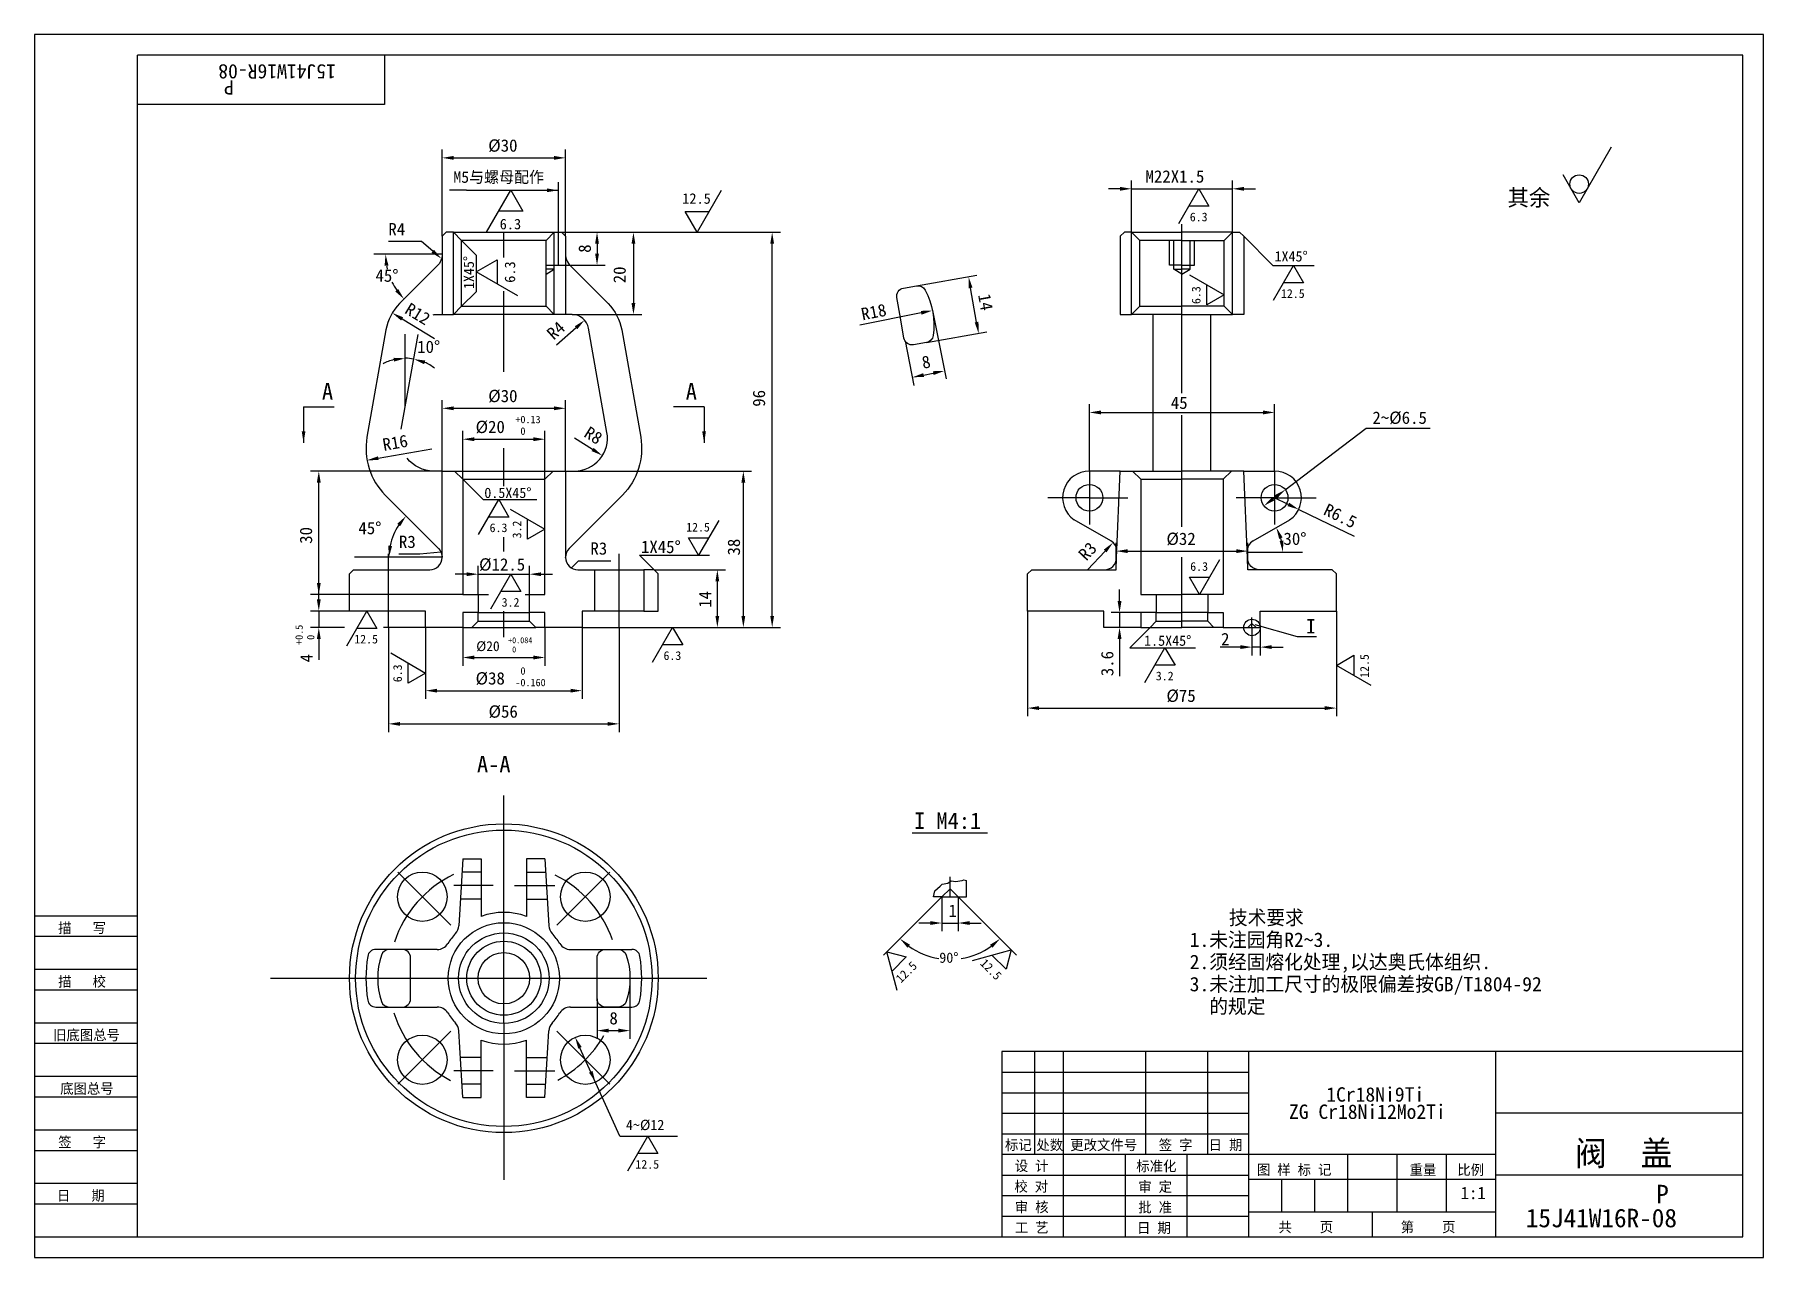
# Model space of a CAD drawing. Header units: metres. Extents: x 0 to 420, y 0 to 297.
import ezdxf

# ---------------------------------------------------------------- set-up
doc = ezdxf.new("R2010")
doc.units = ezdxf.units.M
for name, color, linetype in [('B', 3, 'Continuous'), ('C', 6, 'Continuous'), ('D', 1, 'Continuous'), ('FL', 5, 'Continuous'), ('T', 7, 'Continuous'), ('TL', 4, 'Continuous')]:
    doc.layers.add(name, color=color, linetype=linetype)

# ---------------------------------------------------------------- blocks, each defined once
blk = doc.blocks.new('TUKUN3')
at = {"layer": 'FL'}
for p, q in [((0, 297), (0, 0)), ((420, 297), (0, 297)), ((420, 0), (420, 297)), ((0, 78), (25, 78)), ((0, 70), (25, 70)), ((0, 65), (25, 65)), ((0, 57), (25, 57)), ((0, 52), (25, 52)), ((243, 25), (243, 50)), ((250, 5), (250, 50)), ((270, 25), (270, 50)), ((285, 25), (285, 50)), ((0, 44), (25, 44)), ((235, 45), (295, 45)), ((0, 39), (25, 39)), ((235, 40), (295, 40)), ((235, 35), (295, 35)), ((0, 31), (25, 31)), ((235, 30), (295, 30)), ((0, 26), (25, 26)), ((280, 5), (280, 25)), ((0, 18), (25, 18)), ((235, 20), (295, 20)), ((0, 13), (25, 13)), ((235, 15), (295, 15)), ((235, 10), (295, 10)), ((0, 0), (420, 0))]:
    blk.add_line(p, q, dxfattribs=at)
at = {"layer": 'TL'}
for p, q in [((25, 5), (25, 292)), ((415, 292), (25, 292)), ((85, 292), (85, 280)), ((415, 5), (415, 292)), ((85, 280), (25, 280)), ((0, 83), (25, 83)), ((235, 50), (235, 5)), ((415, 50), (235, 50)), ((295, 5), (295, 50)), ((355, 5), (355, 50)), ((415, 35), (355, 35)), ((355, 25), (235, 25)), ((265, 5), (265, 25)), ((319, 11), (319, 25)), ((331, 11), (331, 25)), ((343, 11), (343, 25)), ((295, 19), (355, 19)), ((303, 11), (303, 19)), ((311, 11), (311, 19)), ((415, 20), (355, 20)), ((355, 11), (295, 11)), ((325, 5), (325, 11)), ((0, 5), (415, 5))]:
    blk.add_line(p, q, dxfattribs=at)
at = {"layer": 'T'}
for s, p in [('描   写', (5.74, 78.76)), ('描   校', (5.74, 65.76)), ('旧底图总号', (4.49, 52.76)), ('底图总号', (6.22, 39.76)), ('签   字', (5.74, 26.76)), ('标记', (235.75, 26.07)), ('处数', (243.38, 26.07)), ('更改文件号', (251.61, 26.07)), ('签 字', (273.1, 26.07)), ('日 期', (285.23, 26.07)), ('设 计', (238.14, 20.99)), ('标准化', (267.65, 20.93)), ('图 样 标 记', (296.95, 20.04)), ('重量', (334.03, 20.04)), ('比例', (345.64, 20.04)), ('校 对', (238.05, 15.99)), ('审 定', (268.13, 15.93)), ('日   期', (5.45, 13.76)), ('审 核', (238.14, 10.99)), ('批 准', (268.13, 10.93)), ('工 艺', (238.14, 5.99)), ('日 期', (267.84, 5.93)), ('共    页', (302.18, 6.13)), ('第    页', (331.9, 6.13))]:
    blk.add_text(s, height=2.5, dxfattribs=at).set_placement(p)

msp = doc.modelspace()

# ---------------------------------------------------------------- linework, layer by layer
at = {"layer": 'B'}
for p, q in [((108.5, 93.55), (103.81, 93.55)), ((119.5, 93.55), (124.19, 93.55)), ((108.5, 87.05), (103.44, 87.05)), ((119.5, 87.05), (124.56, 87.05)), ((108.5, 48.55), (103.44, 48.55)), ((119.5, 48.55), (124.56, 48.55)), ((108.5, 42.05), (103.81, 42.05)), ((119.5, 42.05), (124.19, 42.05))]:
    msp.add_line(p, q, dxfattribs=at)
at = {"layer": 'C'}
for p, q in [((114, 243), (114, 249)), ((278.75, 209.94), (278.75, 250.96)), ((114, 242.88), (114, 243)), ((114, 215.05), (114, 234.68)), ((278.75, 177.42), (278.75, 204.58)), ((114, 187.29), (114, 196.57)), ((256.25, 191), (256.25, 193.94)), ((301.25, 191), (301.25, 193.94)), ((256.25, 191), (256.25, 178)), ((301.25, 191), (301.25, 178)), ((256.25, 184.5), (246.18, 184.5)), ((256.25, 184.5), (265.61, 184.5)), ((301.25, 184.5), (291.89, 184.5)), ((301.25, 184.5), (311.32, 184.5)), ((114, 171.47), (114, 174.95)), ((86, 153), (86, 170.88)), ((142, 153), (142, 170.88)), ((278.75, 153), (278.75, 170.09)), ((114, 150.64), (114, 156.97)), ((295.75, 153), (295.75, 155.46)), ((114, 57), (114, 112.15)), ((101.14, 80.66), (88.27, 93.53)), ((126.86, 80.66), (139.73, 93.53)), ((222.39, 87.56), (222.39, 92.47)), ((111.44, 90.3), (101.82, 90.3)), ((116.57, 90.3), (126.41, 90.3)), ((57.31, 67.8), (163.28, 67.8)), ((101.14, 54.94), (88.27, 42.07)), ((114, 57), (114, 18.82)), ((126.86, 54.94), (139.73, 42.07)), ((111.44, 45.3), (101.82, 45.3)), ((116.57, 45.3), (126.41, 45.3))]:
    msp.add_line(p, q, dxfattribs=at)
for start, end in [(115.82, 161.67), (19.47, 63.49), (197.4, 242.39), (297.86, 330.24)]:
    msp.add_arc((114, 67.8), 28, start, end, dxfattribs=at)
at = {"layer": 'D'}
for p, q in [((99, 248), (99, 269.06)), ((129, 248), (129, 269.06)), ((383.04, 269.69), (375.24, 256.17)), ((101.8, 267.06), (126.2, 267.06)), ((127.25, 257.89), (127.25, 261.18)), ((266.5, 249), (266.5, 261.54)), ((291, 249), (291, 261.54)), ((375.24, 256.17), (371.33, 262.93)), ((104.97, 259.18), (100.82, 259.18)), ((104.97, 259.18), (127.25, 259.18)), ((109.81, 249.04), (115.67, 259.18)), ((115.67, 259.18), (118.6, 254.11)), ((127.25, 249), (127.25, 259.34)), ((166.83, 259.14), (160.98, 249)), ((263.7, 259.54), (260.9, 259.54)), ((266.5, 259.54), (291, 259.54)), ((277.99, 251.09), (282.87, 259.54)), ((282.87, 259.54), (285.31, 255.32)), ((293.8, 259.54), (296.6, 259.54)), ((118.6, 254.11), (112.74, 254.11)), ((160.98, 249), (158.05, 254.07)), ((158.05, 254.07), (163.91, 254.07)), ((285.31, 255.32), (280.43, 255.32)), ((128, 249), (138.64, 249)), ((138.64, 249), (147.49, 249)), ((147.49, 249), (181.19, 249)), ((293.75, 248), (300.82, 240.93)), ((99, 243.66), (82.44, 243.66)), ((91.18, 246.73), (85.95, 246.73)), ((93.98, 246.73), (91.18, 246.73)), ((96.72, 244.39), (93.98, 246.73)), ((103.75, 247), (107.29, 243.46)), ((136.64, 246.2), (136.64, 243.8)), ((145.49, 246.2), (145.49, 231.8)), ((179.19, 155.8), (179.19, 246.2)), ((107.29, 243.46), (107.29, 234.54)), ((107.29, 239.39), (112.36, 242.32)), ((112.36, 242.32), (112.36, 236.47)), ((127.25, 241), (138.64, 241)), ((300.82, 240.93), (310.82, 240.93)), ((300.95, 232.48), (305.82, 240.93)), ((305.82, 240.93), (308.26, 236.7)), ((117.43, 233.54), (107.29, 239.39)), ((214.25, 235.99), (228.87, 238.56)), ((228.85, 227.19), (227.39, 235.46)), ((280.55, 238.66), (289, 233.78)), ((284.78, 231.34), (284.78, 236.22)), ((308.26, 236.7), (303.38, 236.7)), ((103.75, 231), (107.29, 234.54)), ((289, 233.78), (284.78, 231.34)), ((89.29, 227.95), (97.16, 223.19)), ((130.64, 229), (147.49, 229)), ((215.4, 229.43), (200.49, 226.45)), ((218.15, 229.98), (221.47, 213.37)), ((90.05, 206.58), (90.05, 224.25)), ((131.54, 225.8), (126.78, 221.55)), ((216.68, 222.2), (231.3, 224.78)), ((211.47, 222.58), (213.62, 211.8)), ((215.98, 214.31), (218.33, 214.78)), ((65.35, 206.59), (65.35, 197.83)), ((65.35, 206.59), (72.75, 206.59)), ((99, 191), (99, 208.23)), ((101.8, 206.23), (126.2, 206.23)), ((129, 191), (129, 208.23)), ((162.65, 206.59), (155.25, 206.59)), ((162.65, 206.59), (162.65, 197.83)), ((256.25, 193.94), (256.25, 207.23)), ((301.25, 193.94), (301.25, 207.23)), ((259.05, 205.23), (298.45, 205.23)), ((104, 189), (104, 200.72)), ((106.8, 198.72), (121.2, 198.72)), ((124, 189), (124, 200.72)), ((135.57, 196.24), (131.17, 199)), ((308.3, 189.85), (323.51, 201.39)), ((323.51, 201.39), (339.01, 201.39)), ((83.51, 194.11), (96.5, 196.42)), ((96.83, 191), (67.05, 191)), ((104, 189), (108.95, 184.05)), ((131.17, 191), (174.19, 191)), ((303.84, 186.46), (308.3, 189.85)), ((69.05, 163.8), (69.05, 188.2)), ((172.19, 155.8), (172.19, 188.2)), ((107.88, 175.6), (112.76, 184.05)), ((108.95, 184.05), (122.04, 184.05)), ((112.76, 184.05), (115.2, 179.83)), ((115.55, 181.74), (124, 176.86)), ((301.61, 184.77), (300.89, 184.23)), ((304.58, 182.89), (301.25, 184.5)), ((307.1, 181.67), (312.14, 179.23)), ((115.2, 179.83), (110.32, 179.83)), ((119.78, 174.42), (119.78, 179.3)), ((124, 176.86), (119.78, 174.42)), ((166.2, 178.99), (161.32, 170.54)), ((312.14, 179.23), (320.58, 175.15)), ((161.32, 170.54), (158.88, 174.76)), ((158.88, 174.76), (163.76, 174.76)), ((262.75, 167), (262.75, 173.54)), ((294.75, 167), (294.75, 173.54)), ((99, 170.06), (77.73, 170.06)), ((93.61, 170.81), (88.52, 170.81)), ((98.72, 171.31), (93.61, 170.81)), ((130.4, 167.46), (132.14, 169.19)), ((132.14, 169.19), (134.94, 169.19)), ((134.94, 169.19), (140.03, 169.19)), ((146.96, 170.54), (156.96, 170.54)), ((150.5, 167), (146.96, 170.54)), ((156.96, 170.54), (163.96, 170.54)), ((260.07, 171.57), (255.77, 167)), ((262.75, 167), (262.87, 169.88)), ((265.55, 171.54), (291.95, 171.54)), ((287.85, 169.45), (282.98, 161)), ((294.57, 171.3), (308.05, 171.3)), ((294.75, 167), (294.63, 169.88)), ((104.95, 165.94), (102.15, 165.94)), ((107.75, 161), (107.75, 167.94)), ((107.75, 165.94), (120.25, 165.94)), ((110.82, 157.49), (115.7, 165.94)), ((115.7, 165.94), (118.14, 161.71)), ((120.25, 161), (120.25, 167.94)), ((123.05, 165.94), (125.85, 165.94)), ((150.5, 167), (167.87, 167)), ((165.87, 155.8), (165.87, 164.2)), ((259.87, 167), (262.75, 167)), ((280.54, 165.22), (285.42, 165.22)), ((282.98, 161), (280.54, 165.22)), ((297.63, 167), (294.75, 167)), ((104, 161), (67.05, 161)), ((69.05, 159.8), (69.05, 162.6)), ((118.14, 161.71), (113.26, 161.71)), ((263.58, 159.4), (263.58, 162.2)), ((76.5, 157), (67.05, 157)), ((69.05, 157), (69.05, 153)), ((75.82, 148.55), (80.7, 157)), ((80.7, 157), (83.14, 152.78)), ((241.25, 157), (241.25, 131.42)), ((268.75, 156.6), (261.58, 156.6)), ((263.58, 156.6), (263.58, 153)), ((316.25, 157), (316.25, 131.42)), ((75.27, 153), (67.05, 153)), ((83.14, 152.78), (78.26, 152.78)), ((95, 153), (84.77, 153)), ((86, 153), (86, 127.59)), ((95, 153), (95, 135.65)), ((104, 153), (104, 143.7)), ((124, 153), (124, 143.7)), ((133, 153), (133, 135.65)), ((133, 153), (167.87, 153)), ((142, 153), (142, 127.59)), ((150.14, 144.55), (155.01, 153)), ((155.01, 153), (157.45, 148.78)), ((167.87, 153), (181.19, 153)), ((167.87, 153), (174.19, 153)), ((268.75, 153), (261.58, 153)), ((271, 153), (266.05, 148.05)), ((295.75, 153), (295.75, 146.23)), ((296.48, 153.72), (306.71, 150.77)), ((297.75, 153), (297.75, 146.23)), ((69.05, 150.2), (69.05, 147.4)), ((69.05, 147.4), (69.05, 145.17)), ((157.45, 148.78), (152.57, 148.78)), ((263.58, 150.2), (263.58, 147.4)), ((263.58, 147.4), (263.58, 141.17)), ((266.05, 148.05), (282.07, 148.05)), ((269.74, 139.6), (274.62, 148.05)), ((274.62, 148.05), (277.06, 143.83)), ((290.15, 148.23), (288.06, 148.23)), ((292.95, 148.23), (290.15, 148.23)), ((297.75, 148.23), (295.75, 148.23)), ((300.55, 148.23), (303.35, 148.23)), ((306.71, 150.77), (311.43, 150.77)), ((86.55, 146.8), (95, 141.92)), ((90.78, 139.48), (90.78, 144.36)), ((106.8, 145.7), (121.2, 145.7)), ((277.06, 143.83), (272.18, 143.83)), ((316.25, 143.8), (320.48, 146.24)), ((324.7, 138.92), (316.25, 143.8)), ((320.48, 146.24), (320.48, 141.36)), ((95, 141.92), (90.78, 139.48)), ((97.8, 137.65), (130.2, 137.65)), ((244.05, 133.42), (313.45, 133.42)), ((88.8, 129.59), (139.2, 129.59)), ((213.22, 103.09), (231.47, 103.09)), ((220.39, 87.56), (206.25, 73.42)), ((220.39, 87.56), (220.39, 79.22)), ((224.39, 87.56), (238.53, 73.42)), ((224.39, 87.56), (224.39, 79.22)), ((217.59, 81.22), (214.79, 81.22)), ((220.39, 81.22), (224.39, 81.22)), ((227.19, 81.22), (229.99, 81.22)), ((207.06, 74.23), (211.78, 72.97)), ((209.59, 64.81), (207.06, 74.23)), ((211.78, 72.97), (208.33, 69.52)), ((227.85, 72.15), (237.27, 74.68)), ((236.01, 69.97), (232.56, 73.42)), ((237.27, 74.68), (236.01, 69.97)), ((144.65, 67.8), (144.65, 53.09)), ((136.65, 62.8), (136.65, 53.09)), ((139.45, 55.09), (141.85, 55.09)), ((142.19, 29.44), (132.48, 50.92)), ((142.19, 29.44), (156.23, 29.44)), ((144.12, 20.99), (148.99, 29.44)), ((148.99, 29.44), (151.43, 25.21)), ((151.43, 25.21), (146.56, 25.21))]:
    msp.add_line(p, q, dxfattribs=at)
msp.add_circle((375.24, 260.68), 2.25, dxfattribs=at)
for centre, radius, start, end in [((100.66, 243.66), 15.41, 190.43, 193.58), ((100.66, 243.66), 15.41, 206.18, 214.57), ((90.05, 206.58), 11.8, 103.63, 117.26), ((90.05, 206.58), 11.8, 80, 90), ((90.05, 206.58), 11.8, 52.74, 66.37), ((100.24, 170.06), 14.14, 146.36, 168.64), ((291.35, 171.3), 11.91, 13.5, 16.5), ((222.39, 89.56), 17.2, 234.34, 261), ((222.39, 89.56), 17.2, 279.12, 305.66)]:
    msp.add_arc(centre, radius, start, end, dxfattribs=at)
for points in [[(101.8, 267.52), (101.8, 266.59), (99, 267.06)], [(126.2, 267.52), (126.2, 266.59), (129, 267.06)], [(124.45, 259.63), (127.25, 259.18), (124.45, 258.73)], [(263.7, 260.01), (263.7, 259.08), (266.5, 259.54)], [(293.8, 260.01), (293.8, 259.08), (291, 259.54)], [(136.17, 246.2), (137.11, 246.2), (136.64, 249)], [(145.02, 246.2), (145.95, 246.2), (145.49, 249)], [(178.72, 246.2), (179.65, 246.2), (179.19, 249)], [(85.04, 240.83), (85.97, 240.91), (85.25, 243.66)], [(97.03, 244.74), (96.42, 244.03), (98.85, 242.56)], [(136.17, 243.8), (137.11, 243.8), (136.64, 241)], [(88.33, 235.21), (87.61, 234.62), (89.76, 232.76)], [(227.85, 235.54), (226.93, 235.38), (226.9, 238.22)], [(145.02, 231.8), (145.95, 231.8), (145.49, 229)], [(89.05, 227.55), (89.53, 228.35), (86.89, 229.4)], [(131.85, 225.45), (131.23, 226.15), (133.63, 227.66)], [(215.49, 228.97), (215.31, 229.89), (218.15, 229.98)], [(229.31, 227.27), (228.39, 227.11), (229.33, 224.43)], [(87.21, 218.5), (87.32, 217.58), (90.05, 218.37)], [(94.64, 216.94), (94.91, 217.83), (92.09, 218.19)], [(215.89, 214.77), (216.07, 213.85), (213.23, 213.76)], [(218.24, 215.24), (218.42, 214.32), (221.07, 215.33)], [(101.8, 206.7), (101.8, 205.77), (99, 206.23)], [(126.2, 206.7), (126.2, 205.77), (129, 206.23)], [(259.05, 205.7), (259.05, 204.76), (256.25, 205.23)], [(298.45, 205.7), (298.45, 204.76), (301.25, 205.23)], [(64.9, 200.63), (65.35, 197.83), (65.8, 200.63)], [(106.8, 199.19), (106.8, 198.25), (104, 198.72)], [(121.2, 199.19), (121.2, 198.25), (124, 198.72)], [(163.1, 200.63), (162.65, 197.83), (162.2, 200.63)], [(83.59, 193.65), (83.43, 194.57), (80.75, 193.62)], [(135.32, 195.84), (135.82, 196.63), (137.94, 194.75)], [(68.58, 188.2), (69.51, 188.2), (69.05, 191)], [(171.72, 188.2), (172.65, 188.2), (172.19, 191)], [(301.89, 184.4), (301.33, 185.14), (303.84, 186.46)], [(301.18, 183.86), (300.61, 184.6), (298.66, 182.54)], [(304.38, 182.47), (304.79, 183.31), (307.1, 181.67)], [(88.11, 178.19), (88.83, 177.6), (90.24, 180.06)], [(302.35, 174.5), (303.2, 174.87), (301.67, 177.26)], [(86.84, 172.8), (85.91, 172.89), (86.1, 170.06)], [(260.41, 171.25), (259.73, 171.89), (261.99, 173.61)], [(303.4, 174.14), (302.47, 174.03), (303.26, 171.3)], [(265.55, 172), (265.55, 171.07), (262.75, 171.54)], [(291.95, 172), (291.95, 171.07), (294.75, 171.54)], [(68.58, 163.8), (69.51, 163.8), (69.05, 161)], [(104.95, 166.4), (104.95, 165.47), (107.75, 165.94)], [(123.05, 166.4), (123.05, 165.47), (120.25, 165.94)], [(165.4, 164.2), (166.33, 164.2), (165.87, 167)], [(68.58, 159.8), (69.51, 159.8), (69.05, 157)], [(165.4, 155.8), (166.33, 155.8), (165.87, 153)], [(171.72, 155.8), (172.65, 155.8), (172.19, 153)], [(178.72, 155.8), (179.65, 155.8), (179.19, 153)], [(263.11, 159.4), (264.05, 159.4), (263.58, 156.6)], [(68.58, 150.2), (69.51, 150.2), (69.05, 153)], [(263.11, 150.2), (264.05, 150.2), (263.58, 153)], [(292.95, 148.7), (292.95, 147.77), (295.75, 148.23)], [(300.55, 148.7), (300.55, 147.77), (297.75, 148.23)], [(106.8, 146.17), (106.8, 145.24), (104, 145.7)], [(121.2, 146.17), (121.2, 145.24), (124, 145.7)], [(97.8, 138.11), (97.8, 137.18), (95, 137.65)], [(130.2, 138.11), (130.2, 137.18), (133, 137.65)], [(244.05, 133.89), (244.05, 132.95), (241.25, 133.42)], [(313.45, 133.89), (313.45, 132.95), (316.25, 133.42)], [(88.8, 130.05), (88.8, 129.12), (86, 129.59)], [(139.2, 130.05), (139.2, 129.12), (142, 129.59)], [(217.59, 81.69), (217.59, 80.75), (220.39, 81.22)], [(227.19, 81.69), (227.19, 80.75), (224.39, 81.22)], [(212.06, 75.23), (212.67, 75.94), (210.23, 77.4)], [(232.12, 75.94), (232.72, 75.23), (234.55, 77.4)], [(139.45, 55.56), (139.45, 54.62), (136.65, 55.09)], [(141.85, 55.56), (141.85, 54.62), (144.65, 55.09)], [(132.06, 50.73), (132.91, 51.11), (131.33, 53.47)], [(134.69, 44.89), (135.54, 45.28), (136.27, 42.53)]]:
    msp.add_solid(points, dxfattribs=at)
at = {"layer": 'FL'}
for p, q in [((101.75, 229), (101.75, 249)), ((127.25, 241), (127.25, 249)), ((266.5, 229), (266.5, 249)), ((291, 229), (291, 249)), ((275.75, 241), (275.75, 247)), ((281.75, 241), (281.75, 247)), ((126.25, 229), (126.25, 240))]:
    msp.add_line(p, q, dxfattribs=at)
msp.add_lwpolyline([(218.35, 87.56), (218.74, 89.03), (219.98, 90.17), (220.47, 90.64), (221.9, 90.92), (222.66, 91.48), (223.82, 91.3), (224.77, 91.48), (225.35, 91.58), (225.74, 91.67), (226.39, 91.56)], dxfattribs=at)
msp.add_circle((295.75, 153), 2, dxfattribs=at)
at = {"layer": 'TL'}
for p, q in [((101.75, 249), (125.25, 249)), ((124.25, 247), (126.25, 249)), ((266.5, 249), (278.75, 249)), ((291, 249), (278.75, 249)), ((124.25, 247), (103.75, 247)), ((278.75, 247), (268.5, 247)), ((278.75, 247), (289, 247)), ((124.25, 241), (126.75, 241)), ((126.25, 240), (124.25, 240)), ((126.75, 241), (127.25, 241)), ((276.25, 241), (275.75, 241)), ((278.75, 241), (276.25, 241)), ((276.75, 240), (278.75, 240)), ((278.75, 241), (281.25, 241)), ((280.75, 240), (278.75, 240)), ((281.25, 241), (281.75, 241)), ((101.75, 229), (103.75, 231)), ((103.75, 231), (124.25, 231)), ((124.25, 231), (126.25, 229)), ((266.5, 229), (268.5, 231)), ((268.5, 231), (278.75, 231)), ((289, 231), (278.75, 231)), ((289, 231), (291, 229)), ((126.25, 229), (101.75, 229)), ((278.75, 229), (266.5, 229)), ((271.75, 191), (271.75, 229)), ((278.75, 229), (291, 229)), ((285.75, 191), (285.75, 229)), ((102, 191), (126, 191)), ((104, 189), (124, 189)), ((263.75, 191), (256.25, 191)), ((266.75, 191), (278.75, 191)), ((268.75, 189), (278.75, 189)), ((290.75, 191), (278.75, 191)), ((288.75, 189), (278.75, 189)), ((293.75, 191), (301.25, 191)), ((261.43, 174.02), (252.58, 179.14)), ((296.07, 174.02), (304.93, 179.14)), ((129, 170), (129, 170.06)), ((136, 167), (148, 167)), ((107.75, 161), (110.27, 161)), ((119.22, 161), (120.25, 161)), ((272.5, 161), (278.75, 161)), ((285, 161), (278.75, 161)), ((107.75, 156.6), (120.25, 156.6)), ((148, 157), (136, 157)), ((272.5, 156.6), (278.75, 156.6)), ((285, 156.6), (278.75, 156.6)), ((106.25, 153), (121.75, 153)), ((107.75, 154.5), (120.25, 154.5)), ((271, 153), (278.75, 153)), ((272.5, 154.5), (278.75, 154.5)), ((285, 154.5), (278.75, 154.5)), ((286.5, 153), (278.75, 153)), ((294.75, 153), (295.75, 154)), ((296.75, 153), (295.75, 154)), ((104, 96.8), (103.07, 80.55)), ((104, 96.8), (108.5, 96.8)), ((108.5, 96.8), (108.5, 82.82)), ((119.5, 96.8), (119.5, 82.82)), ((124, 96.8), (119.5, 96.8)), ((124, 96.8), (124.93, 80.55)), ((220.39, 87.56), (222.39, 89.56)), ((224.39, 87.56), (222.39, 89.56)), ((226.39, 87.56), (226.39, 91.56)), ((220.39, 87.56), (218.35, 87.56)), ((220.39, 87.56), (224.39, 87.56)), ((224.39, 87.56), (226.39, 87.56)), ((97.84, 74.8), (82.9, 74.8)), ((130.16, 74.8), (145.1, 74.8)), ((82.9, 60.8), (97.84, 60.8)), ((130.16, 60.8), (145.1, 60.8)), ((104, 38.8), (103.07, 55.05)), ((124, 38.8), (124.93, 55.05)), ((108.5, 38.8), (108.5, 52.78)), ((119.5, 38.8), (119.5, 52.78)), ((104, 38.8), (108.5, 38.8)), ((124, 38.8), (119.5, 38.8))]:
    msp.add_line(p, q, dxfattribs=at)
for points in [[(101.75, 249), (100, 249), (99, 248), (99, 229), (101.75, 229)], [(103.75, 231), (103.75, 247), (101.75, 249)], [(125.25, 249), (126.25, 249)], [(126.25, 240), (126.25, 249), (128, 249), (129, 248), (129, 242), (129, 229), (126.25, 229)], [(266.5, 249), (264.75, 249), (263.75, 248), (263.75, 229), (266.5, 229)], [(268.5, 247), (266.5, 249)], [(289, 247), (291, 249)], [(291, 249), (292.75, 249), (293.75, 248), (293.75, 229), (291, 229)], [(124.25, 238.85), (124.25, 247)], [(268.5, 231), (268.5, 247)], [(276.75, 240), (276.75, 247)], [(280.75, 240), (280.75, 247)], [(289, 231), (289, 247)], [(124.25, 231), (124.25, 238.85), (126.25, 240)], [(278.75, 238.85), (276.75, 240)], [(278.75, 238.85), (280.75, 240)], [(133, 153), (124, 153), (124, 156.6), (120.25, 156.6), (120.25, 161), (124, 161), (124, 189)], [(124, 189), (126, 191)], [(288.75, 189), (288.75, 161), (285, 161), (285, 156.6), (288.75, 156.6), (288.75, 153), (297.75, 153), (297.75, 157), (316.25, 157), (316.25, 166), (315.25, 167)], [(288.75, 189), (290.75, 191)], [(104, 153), (106.25, 153), (107.75, 154.5), (107.75, 156.6)], [(124, 153), (121.75, 153), (120.25, 154.5), (120.25, 156.6)], [(268.75, 153), (271, 153), (272.5, 154.5), (272.5, 156.6)], [(288.75, 153), (286.5, 153), (285, 154.5), (285, 156.6)]]:
    msp.add_lwpolyline(points, dxfattribs=at)
for points in [[(99, 243.66, -0.2), (97.83, 240.83), (88.68, 231.68, 0.15), (85.34, 225.27), (80.75, 199.2, 0.24), (85.19, 185.11), (98.12, 172.18, -0.2), (99, 170.06)], [(129, 243.66, 0.2), (130.17, 240.83), (139.32, 231.68, -0.15), (142.66, 225.27), (147.25, 199.2, -0.24), (142.81, 185.11), (129.88, 172.18, 0.2), (129, 170.06)], [(96.87, 228.97, -0.03), (97.36, 229), (99, 229)], [(129, 191), (131.17, 191, 0.47), (139.04, 200.39), (134.58, 225.69, 0.36), (130.64, 229), (129, 229)], [(89.09, 201.13), (93.15, 224.16, -0.36)], [(99, 191), (96.83, 191, -0.23), (90.51, 194.1)], [(126, 191), (129, 191), (129, 170, 0.41), (132, 167), (136, 167), (136, 157), (133, 157), (133, 153)], [(315.25, 167), (297.63, 167, -0.4), (294.63, 169.88), (293.75, 191), (290.75, 191)]]:
    msp.add_lwpolyline(points, format="xyb", dxfattribs=at)
for points in [[(211.1, 235.43), (214.25, 235.99, -0.32), (216.36, 234.96, -0.16), (218.31, 223.88, -0.32), (216.68, 222.2), (213.53, 221.64, -0.41), (211.21, 223.27), (210.34, 228.19), (209.47, 233.11, -0.41)], [(95, 153), (95, 157), (76.5, 157), (76.5, 166), (77.5, 167), (96, 167, 0.41), (99, 170), (99, 191), (102, 191), (104, 189), (104, 161), (107.75, 161), (107.75, 156.6), (104, 156.6), (104, 153)], [(263.75, 191), (266.75, 191), (268.75, 189), (268.75, 161), (272.5, 161), (272.5, 156.6), (268.75, 156.6), (268.75, 153), (259.75, 153), (259.75, 157), (241.25, 157), (241.25, 166), (242.25, 167), (259.87, 167, 0.4), (262.87, 169.88)], [(89.35, 74.8), (86.16, 74.8, 0.32), (84.26, 73.43, 0.16), (84.26, 62.18, 0.32), (86.16, 60.8), (89.35, 60.8, 0.41), (91.35, 62.8), (91.35, 67.8), (91.35, 72.8, 0.41)], [(138.65, 74.8), (141.84, 74.8, -0.32), (143.74, 73.43, -0.16), (143.74, 62.18, -0.32), (141.84, 60.8), (138.65, 60.8, -0.41), (136.65, 62.8), (136.65, 67.8), (136.65, 72.8, -0.41)]]:
    msp.add_lwpolyline(points, format="xyb", close=True, dxfattribs=at)
msp.add_lwpolyline([(148, 157), (151.5, 157), (151.5, 166), (150.5, 167), (148, 167)], close=True, dxfattribs=at)
for centre, radius in [((256.25, 184.5), 3.25), ((301.25, 184.5), 3.25), ((114, 67.8), 37.5), ((114, 67.8), 36), ((94.2, 87.6), 6), ((133.8, 87.6), 6), ((114, 67.8), 13.5), ((114, 67.8), 11), ((114, 67.8), 9), ((114, 67.8), 6.25), ((94.2, 48), 6), ((133.8, 48), 6)]:
    msp.add_circle(centre, radius, dxfattribs=at)
for centre, radius, start, end in [((256.25, 184.5), 6.5, 90, 235.78), ((301.25, 184.5), 6.5, 304.22, 90), ((259.93, 171.43), 3, 357.61, 60), ((297.57, 171.43), 3, 120, 182.39), ((100.07, 80.72), 3, 317.15, 356.71), ((114, 67.8), 16, 69.89, 110.11), ((127.93, 80.72), 3, 183.29, 222.85), ((97.84, 77.8), 3, 270, 328.24), ((114, 67.8), 16, 137.15, 148.24), ((114, 67.8), 16, 31.76, 42.85), ((130.16, 77.8), 3, 211.76, 270), ((114, 67.8), 33.5, 170.87, 189.13), ((82.9, 72.8), 2, 90, 170.87), ((145.1, 72.8), 2, 9.13, 90), ((114, 67.8), 33.5, 350.87, 9.13), ((82.9, 62.8), 2, 189.13, 270), ((97.84, 57.8), 3, 31.76, 90), ((114, 67.8), 16, 211.76, 222.85), ((114, 67.8), 16, 317.15, 328.24), ((130.16, 57.8), 3, 90, 148.24), ((145.1, 62.8), 2, 270, 350.87), ((100.07, 54.88), 3, 3.29, 42.85), ((127.93, 54.88), 3, 137.15, 176.71), ((114, 67.8), 16, 249.89, 290.11)]:
    msp.add_arc(centre, radius, start, end, dxfattribs=at)

# ---------------------------------------------------------------- block references
at = {"layer": 'D'}
msp.add_blockref('TUKUN3', (0, 0), dxfattribs=at)

# ---------------------------------------------------------------- texts
for s, height, rotation, p in [('15J41W16R-08', 3.5, 180, (73.2, 289.76)), ('P', 3.5, 180, (48.39, 285.92)), ('8', 3, 90, (135.14, 244)), ('1X45%%d', 2.5, 90, (106.74, 235.19)), ('6.3', 2.55, 90, (116.75, 236.72)), ('20', 3, 90, (143.61, 236.6)), ('6.3', 2.12, 90, (283.24, 231.55)), ('R12', 3, 328.82, (89.69, 229.47)), ('R18', 3, 11.3, (201.15, 227.57)), ('14', 3, 280, (229.21, 233.77)), ('R4', 3, 41.74, (126.11, 222.68)), ('8', 3, 11.3, (215.88, 215.82)), ('96', 3, 90, (177.47, 206.61)), ('R8', 3, 327.9, (133.23, 199.47)), ('R16', 3, 10.1, (84.85, 195.87)), ('R6.5', 3, 334.18, (312.88, 180.54)), ('30', 3, 90, (67.42, 173.32)), ('3.2', 2.12, 90, (118.24, 174.63)), ('38', 3, 90, (171.37, 170.48)), ('R3', 3, 46.74, (255.5, 169.03)), ('14', 3, 90, (164.37, 157.79)), ('+0.5', 1.8, 90, (65.15, 148.77)), (' 0', 1.8, 90, (67.97, 148.77)), ('3.6', 3, 90, (262.08, 141.17)), ('4', 3, 90, (67.55, 144.52)), ('6.3', 2.12, 90, (89.24, 139.7)), ('12.5', 2.12, 90, (324.14, 140.76)), ('12.5', 2.12, 45, (210.49, 66.51)), ('12.5', 2.12, 315, (229.55, 71.25))]:
    msp.add_text(s, height=height, rotation=rotation, dxfattribs=at).set_placement(p)
for s, height, p in [('%%C30', 3, (110.21, 268.56)), ('M5与螺母配作', 2.8, (101.75, 261)), ('M22X1.5', 3, (269.89, 261.04)), ('12.5', 2.55, (157.34, 255.91)), ('其余', 4, (357.84, 255.4)), ('6.3', 2.55, (113, 249.71)), ('6.3', 2.12, (280.64, 251.65)), ('R4', 3, (85.95, 248.23)), ('1X45%%d', 2.5, (301.23, 241.89)), ('45%%d', 3, (82.82, 236.95)), ('12.5', 2.12, (302.79, 233.04)), ('10%%d', 3, (92.95, 219.67)), ('A', 4, (69.81, 208.34)), ('%%C30', 3, (110.21, 207.73)), ('A', 4, (158.19, 208.34)), ('45', 3, (276.03, 206.08)), ('%%c20', 3, (107.14, 200.22)), ('+0.13', 1.8, (116.81, 202.62)), ('2%%126%%c6.5', 3, (325.01, 202.45)), (' 0', 1.8, (116.81, 199.8)), ('0.5X45%%d', 2.5, (109.26, 184.45)), ('45%%d', 3, (78.67, 175.65)), ('6.3', 2.12, (110.54, 176.16)), ('12.5', 2.12, (158.29, 176.3)), ('R3', 3, (88.52, 172.31)), ('R3', 3, (135.03, 170.69)), ('1X45%%d', 3, (147.31, 171.07)), ('%%C32', 3, (274.97, 173.04)), ('30%%d', 3, (303.4, 173.05)), ('%%C12.5', 3, (107.99, 166.81)), ('6.3', 2.12, (280.75, 166.76)), ('3.2', 2.12, (113.47, 158.05)), ('12.5', 2.12, (77.66, 149.11)), ('2', 3, (288.24, 148.68)), ('I', 3.5, (308.89, 151.55)), ('%%c20', 2.4, (107.3, 147.26)), ('+0.084', 1.44, (115.04, 149.18)), (' 0', 1.44, (115.04, 146.93)), ('6.3', 2.12, (152.79, 145.11)), ('1.5X45%%d', 2.5, (269.55, 148.55)), (' 0', 1.8, (116.81, 141.55)), ('%%c38', 3, (107.14, 139.15)), ('-0.160', 1.8, (116.81, 138.73)), ('3.2', 2.12, (272.39, 140.16)), ('%%C75', 3, (274.97, 134.92)), ('%%c56', 3, (110.29, 131.09)), ('A-A', 4, (107.47, 117.79)), ('I M4:1', 4, (213.65, 104.08)), ('1', 3, (222.03, 82.72)), ('    技术要求', 3.5, (280.61, 80.8)), ('1.未注园角R2%%1263.', 3.5, (280.61, 75.41)), ('90%%d', 2.5, (219.79, 71.55)), ('2.须经固熔化处理,以达奥氏体组织.', 3.5, (280.61, 70.02)), ('3.未注加工尺寸的极限偏差按GB/T1804-92', 3.5, (280.61, 64.63)), ('  的规定', 3.5, (280.61, 59.24)), ('8', 3, (139.65, 56.59)), ('1Cr18Ni9Ti', 3.5, (313.79, 37.83)), ('ZG Cr18Ni12Mo2Ti', 3.5, (304.74, 33.64)), ('4%%126%%c12', 2.5, (143.67, 30.93)), ('阀  盖', 6, (374.15, 22.29)), ('12.5', 2.12, (145.96, 21.55)), ('1:1', 3, (346.43, 14.16)), ('P', 4.5, (393.95, 13.13)), ('15J41W16R-08', 4.5, (362.27, 7.32))]:
    msp.add_text(s, height=height, dxfattribs=at).set_placement(p)

doc.saveas('drawing.dxf')
